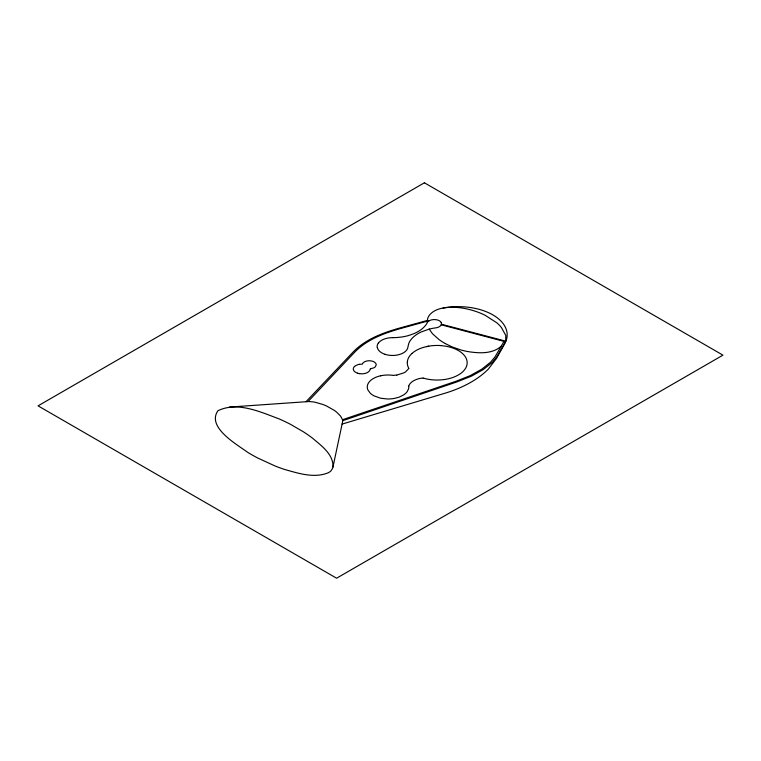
<?xml version="1.0" encoding="UTF-8"?>
<svg xmlns="http://www.w3.org/2000/svg" width="761" height="761" viewBox="0 0 761 761"><rect width="100%" height="100%" fill="white"/><g stroke="black" fill="none" stroke-linecap="round" stroke-linejoin="round"><path stroke-width="1.14" d="M428.281 321.38L427.387 321.142L427.34 322.493A7.363 4.252 0 0 1 428.205 321.446L428.319 321.351A7.306 4.214 0 0 1 437.48 319.981A7.191 4.157 0 0 1 438.346 320.286A7.106 4.1 0 0 1 440.4 321.542A7.344 4.243 0 0 1 441.161 322.483M306.008 401.703L353.675 351.458C365.822 339.206 382.555 332.938 398.831 328.276L427.311 320.448C427.73 315.273 432.305 311.668 436.785 309.822A20.994 12.119 0 0 1 443.102 308.024L447.335 307.358A49.208 28.414 0 0 1 461.385 306.702A48.752 28.147 0 0 1 477.832 308.995A48.609 28.062 0 0 1 488.448 312.638A48.723 28.128 0 0 1 496.838 317.489L499.159 319.354A48.723 28.128 0 0 1 505.675 327.924A48.904 28.233 0 0 1 506.617 339.102L505.019 343.221L496.41 358.564M333.004 466.95C333.537 454.25 321.228 445.604 312.552 438.203A172.623 99.662 0 0 0 303.049 431.592L290.616 424.4A172.661 99.681 0 0 0 279.154 418.911C260.3 411.948 237.527 401.218 217.941 410.721C206.326 427.273 237.118 444.538 247.839 452.434A192.172 110.954 0 0 0 257.732 458.017L274.997 465.951A117.213 67.672 0 0 0 284.757 469.499C298.654 473.399 314.398 478.593 328.448 472.686A14.059 8.114 0 0 0 331.225 470.564L332.776 467.929L342.583 421.794A13.66 7.886 0 0 0 342.44 419.587L340.614 416.162L336.952 412.443A49.684 28.68 0 0 0 334.117 410.284L326.754 406.098A47.192 27.244 0 0 0 322.141 404.224L314.436 402.074L309.147 401.513L229.375 407.078M441.418 324.215L505.78 341.166L505.77 335.411L501.356 327.43A62.621 36.148 0 0 0 496.762 322.75L485.052 315.235A65.541 37.841 0 0 0 476.491 311.649C465.846 307.986 454.288 306.103 443.102 308.024M362.445 363.863L362.655 363.454A6.963 4.024 0 0 1 366.754 361.037L367.221 360.942A6.906 3.986 0 0 1 370.331 360.819A6.963 4.024 0 0 1 372.395 361.209A6.906 3.986 0 0 1 374.85 362.445A6.992 4.043 0 0 1 376.219 364.833L375.306 366.783A7.876 4.547 0 0 1 373.727 367.877L370.569 368.762M408.781 368.533L405.632 371.834A17.998 10.388 0 0 1 403.986 372.795L396.928 375.059M427.254 322.654L427.064 323.025A33.884 19.558 0 0 1 425.456 325.489L424.067 327.059A36.319 20.966 0 0 1 413.565 333.794L408.838 335.449A35.872 20.709 0 0 1 402.046 336.961L397.194 337.504A32.124 18.549 0 0 1 392.819 337.637M496.533 358.355L488.324 369.114A106.94 61.736 0 0 1 444.414 393.399L342.098 424.096M505.78 341.166L496.657 357.08L492.072 362.559L483.245 369.599L471.544 376.105L457.266 381.794L342.659 420.7M378.426 343.011L378.74 342.612A15.334 8.847 0 0 1 392.762 337.656M308.043 401.561L355.197 351.687C367.173 339.558 383.696 333.366 399.763 328.752L427.387 321.142M501.195 346.255C492.291 354.169 479.011 353.342 468.005 351.601A49.436 28.538 0 0 1 460.51 349.841L452.129 346.921L445.309 343.582M354.569 366.412L354.388 366.593A8.428 4.861 0 0 0 353.475 369.96A8.333 4.813 0 0 0 357.603 373.185M359.649 373.661L360.143 373.718A8.333 4.804 0 0 0 364.053 373.622A9.807 5.66 0 0 0 364.481 373.546A8.304 4.794 0 0 0 368.752 371.606L368.961 371.435A8.428 4.861 0 0 0 370.141 368.98L370.417 368.809M342.498 419.73L456.124 381.223L470.231 375.62L481.78 369.199L490.522 362.255L495.059 356.852L503.972 341.394L441.228 324.804M441.228 322.654A7.258 4.195 0 0 1 438.555 327.087A7.344 4.243 0 0 1 435.682 327.867L433.523 328.181A34.378 19.843 0 0 0 429.242 329.094L421.252 331.929A36.557 21.108 0 0 0 415.592 335.24L413.908 336.581A36.338 20.985 0 0 0 411.416 339.092L410.502 340.262A34.939 20.176 0 0 0 408.838 343.24L407.953 346.797A15.372 8.875 0 0 1 402.169 353.485A15.429 8.904 0 0 1 395.435 355.301A15.268 8.818 0 0 1 390.108 355.339A15.429 8.904 0 0 1 385.104 354.35M380.595 375.801L379.159 376.153A20.861 12.043 0 0 0 371.768 379.549L370.835 380.272A20.766 11.986 0 0 0 367.392 385.732A20.69 11.948 0 0 0 367.934 390.003L370.274 393.209A21.489 12.404 0 0 0 374.108 395.901L380.624 398.222L387.378 398.983A21.746 12.556 0 0 0 394.265 398.431L399.316 397.09L403.52 394.988A21.746 12.556 0 0 0 407.23 391.592L408.705 388.519L408.79 386.15M426.531 346.655L428.757 346.217M358.773 364.405L359.278 364.31M396.747 375.087L393.38 375.335M423.011 378.055C417.941 378.246 410.712 381.023 408.895 385.561A5.708 3.291 0 0 0 408.79 386.055M392.743 375.306L390.878 375.106A20.766 11.986 0 0 0 380.576 375.81M427.311 320.448L428.976 320.885M408.828 368.343L408.6 367.934A29.765 17.18 0 0 1 407.325 362.112M429.242 329.094L432.448 333.708L439.087 339.615A71.448 41.246 0 0 0 445.318 343.582M377.237 347.463L377.171 347.016A15.429 8.904 0 0 1 378.388 343.002M359.62 373.661A8.428 4.861 0 0 1 357.575 373.194M423.183 378.055A29.765 17.18 0 0 0 429.394 379.454L431.868 379.777A29.755 17.18 0 0 0 445.575 379.339L447.259 379.026A29.784 17.189 0 0 0 459.254 374.431L460.928 373.29A29.784 17.199 0 0 0 466.227 367.011A29.936 17.284 0 0 0 466.978 364.652A29.66 17.123 0 0 0 465.96 357.898A29.784 17.199 0 0 0 461.956 353.075L461.413 352.562A29.736 17.17 0 0 0 450.988 347.425L448.486 346.759A29.869 17.246 0 0 0 440.961 345.637M407.325 361.998A29.936 17.284 0 0 1 411.996 353.427M440.942 345.58A29.936 17.284 0 0 0 416.733 350.136A30.193 17.436 0 0 0 411.948 353.523M385.209 354.369A15.268 8.818 0 0 1 377.351 347.52M354.559 366.488A8.333 4.813 0 0 1 361.998 364.177M424.4 182.792L38.05 405.851L336.6 578.208L722.95 355.149L424.4 182.792"/></g></svg>
